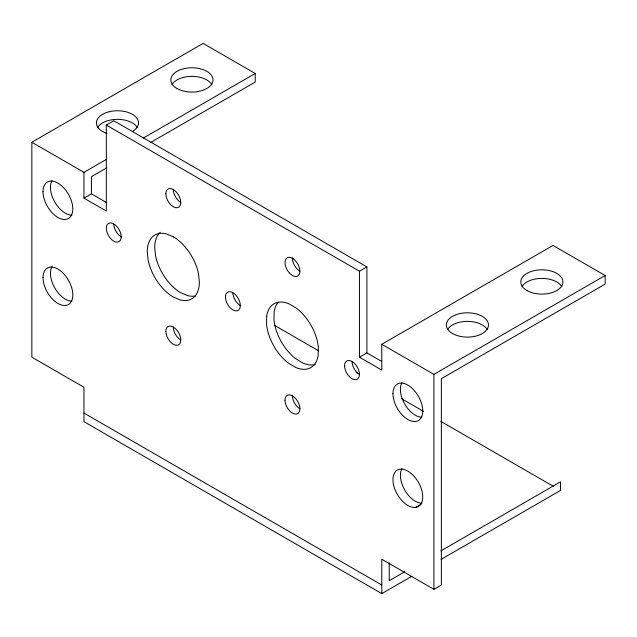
<?xml version="1.0" encoding="UTF-8"?>
<svg xmlns="http://www.w3.org/2000/svg" width="637" height="637" viewBox="0 0 637 637"><rect width="100%" height="100%" fill="white"/><g stroke="black" fill="none" stroke-linecap="round" stroke-linejoin="round"><path stroke-width="0.96" d="M232.943 292.741L232.927 293.705A10.526 6.075 60 0 0 239.217 304.876L240.324 305.529M411.852 576.254L381.786 593.612L83.965 421.67L83.965 387.28L31.85 357.19L31.85 142.258L203.092 43.388L255.214 73.478L255.214 82.077L150.587 142.481M31.85 142.258L83.965 172.348L83.965 198.139L106.307 211.03L106.307 125.059L113.752 120.759L366.896 266.911L366.896 352.89L381.499 361.322M83.965 172.348L106.339 159.425M143.341 138.062L255.214 73.478M106.849 167.73L91.417 176.648L91.417 193.839L106.881 202.765M83.965 198.139L91.417 193.839M106.307 125.059L359.451 271.211L366.896 266.911M359.451 271.211L359.451 357.19L366.896 352.89M359.451 357.19L381.786 370.081L381.786 344.291L553.035 245.42L605.15 275.51L605.15 284.11L441.353 378.681L441.353 585.013L433.908 589.313L381.786 559.222L381.786 593.612M381.786 344.291L433.908 374.381L605.15 275.51M415.292 507.482A21.061 12.159 60 0 0 415.292 477.702A21.061 12.159 60 0 0 392.957 479.701A21.061 12.159 60 0 0 415.292 507.482L421.081 504.138M404.718 571.771L389.231 580.713L389.231 562.861M440.86 550.909L560.48 481.851L560.48 490.442L441.067 559.39M299.884 271.147L299.263 270.821A10.526 6.075 60 0 1 292.558 259.904L292.471 257.611M274.706 325.459L318.611 350.804M356.481 372.669L359.061 374.158M401.238 398.507L423.621 411.43M440.836 421.368L553.593 486.469M83.965 413.071L381.786 585.013M113.784 223.945L113.935 225.968A10.526 6.075 60 0 0 120.926 236.669M433.908 374.381L433.908 589.313M71.941 215.21A21.061 12.159 60 0 1 54.822 202.064A21.061 12.159 60 0 1 52.003 180.669M71.941 301.19A21.061 12.159 60 0 1 54.822 288.043A21.061 12.159 60 0 1 52.003 266.64M195.575 295.926A36.85 21.276 60 0 1 187.358 295.536L180.605 292.622A36.85 21.276 60 0 1 155.547 255.676L154.703 247.395A36.85 21.276 60 0 1 160.182 232.274M180.757 202.439A10.526 6.075 60 0 1 173.312 189.539M180.757 339.991A10.526 6.075 60 0 1 173.312 327.1M315.291 364.555A36.85 21.276 60 0 1 302.718 362.939L295.918 358.846A36.85 21.276 60 0 1 273.982 319.71L274.133 311.939A36.85 21.276 60 0 1 278.226 302.161M299.884 408.771A10.526 6.075 60 0 1 292.439 395.872M359.451 374.381A10.526 6.075 60 0 1 352.006 361.482M421.877 417.243A21.061 12.159 60 0 1 404.758 404.105A21.061 12.159 60 0 1 401.939 382.702M421.877 503.222A21.061 12.159 60 0 1 404.758 490.076A21.061 12.159 60 0 1 401.939 468.681M447.469 329.64A21.061 12.159 0 0 1 467.407 321.382A21.061 12.159 0 0 1 487.353 329.64M521.918 286.65A21.061 12.159 0 0 1 541.864 278.401A21.061 12.159 0 0 1 561.81 286.65M97.533 127.607A21.061 12.159 0 0 1 117.471 119.35A21.061 12.159 0 0 1 137.417 127.607M171.982 84.617A21.061 12.159 0 0 1 191.928 76.368A21.061 12.159 0 0 1 211.874 84.617M106.944 133.444A21.061 12.159 0 0 1 100.224 115.942A21.061 12.159 0 0 1 131.007 113.601A21.061 12.159 0 0 1 132.361 131.509M225.514 295.783L225.482 298.005A10.526 6.075 60 0 0 231.772 309.168L233.715 310.33A10.526 6.075 60 0 0 240.245 306.827L240.276 304.605A10.526 6.075 60 0 0 233.978 293.434L232.035 292.279A10.526 6.075 60 0 0 225.514 295.783M266.688 316.239L266.537 324.01A36.85 21.276 60 0 0 288.473 363.138L295.273 367.238A36.85 21.276 60 0 0 318.197 355.143L318.349 347.38A36.85 21.276 60 0 0 296.412 308.244L289.612 304.144A36.85 21.276 60 0 0 266.688 316.239M173.471 236.916L166.719 233.994A36.85 21.276 60 0 0 147.258 251.695L148.102 259.976A36.85 21.276 60 0 0 173.16 296.914L179.913 299.836A36.85 21.276 60 0 0 199.373 282.135L198.521 273.854A36.85 21.276 60 0 0 173.471 236.916M293.068 258.71L291.125 257.69A10.526 6.075 60 0 0 285.026 261.911L285.113 264.204A10.526 6.075 60 0 0 291.818 275.12L293.761 276.139A10.526 6.075 60 0 0 299.86 271.919L299.772 269.626A10.526 6.075 60 0 0 293.068 258.71M121.189 237.131L121.006 234.79A10.526 6.075 60 0 0 113.044 223.563A10.526 6.075 60 0 0 106.307 227.919L106.49 230.26A10.526 6.075 60 0 0 114.453 241.495A10.526 6.075 60 0 0 121.189 237.131M165.867 193.839A10.526 6.075 60 0 0 177.038 207.734A10.526 6.075 60 0 0 177.038 192.844A10.526 6.075 60 0 0 165.867 193.839M43.021 277.66A21.061 12.159 60 0 0 65.356 305.449A21.061 12.159 60 0 0 65.356 275.67A21.061 12.159 60 0 0 43.021 277.66M43.021 191.689A21.061 12.159 60 0 0 65.356 219.478A21.061 12.159 60 0 0 65.356 189.699A21.061 12.159 60 0 0 43.021 191.689M165.867 331.399A10.526 6.075 60 0 0 177.038 345.286A10.526 6.075 60 0 0 177.038 330.396A10.526 6.075 60 0 0 165.867 331.399M344.561 365.781A10.526 6.075 60 0 0 355.725 379.676A10.526 6.075 60 0 0 355.725 364.786A10.526 6.075 60 0 0 344.561 365.781M284.994 400.171A10.526 6.075 60 0 0 296.165 414.066A10.526 6.075 60 0 0 296.165 399.176A10.526 6.075 60 0 0 284.994 400.171M392.957 393.722A21.061 12.159 60 0 0 415.292 421.511A21.061 12.159 60 0 0 415.292 391.731A21.061 12.159 60 0 0 392.957 393.722M452.517 333.541A21.061 12.159 0 0 0 487.751 328.095A21.061 12.159 0 0 0 461.96 313.205A21.061 12.159 0 0 0 452.517 333.541M526.974 290.56A21.061 12.159 0 0 0 562.208 285.105A21.061 12.159 0 0 0 536.41 270.215A21.061 12.159 0 0 0 526.974 290.56M177.038 88.527A21.061 12.159 0 0 0 212.272 83.073A21.061 12.159 0 0 0 186.474 68.183A21.061 12.159 0 0 0 177.038 88.527"/></g></svg>
